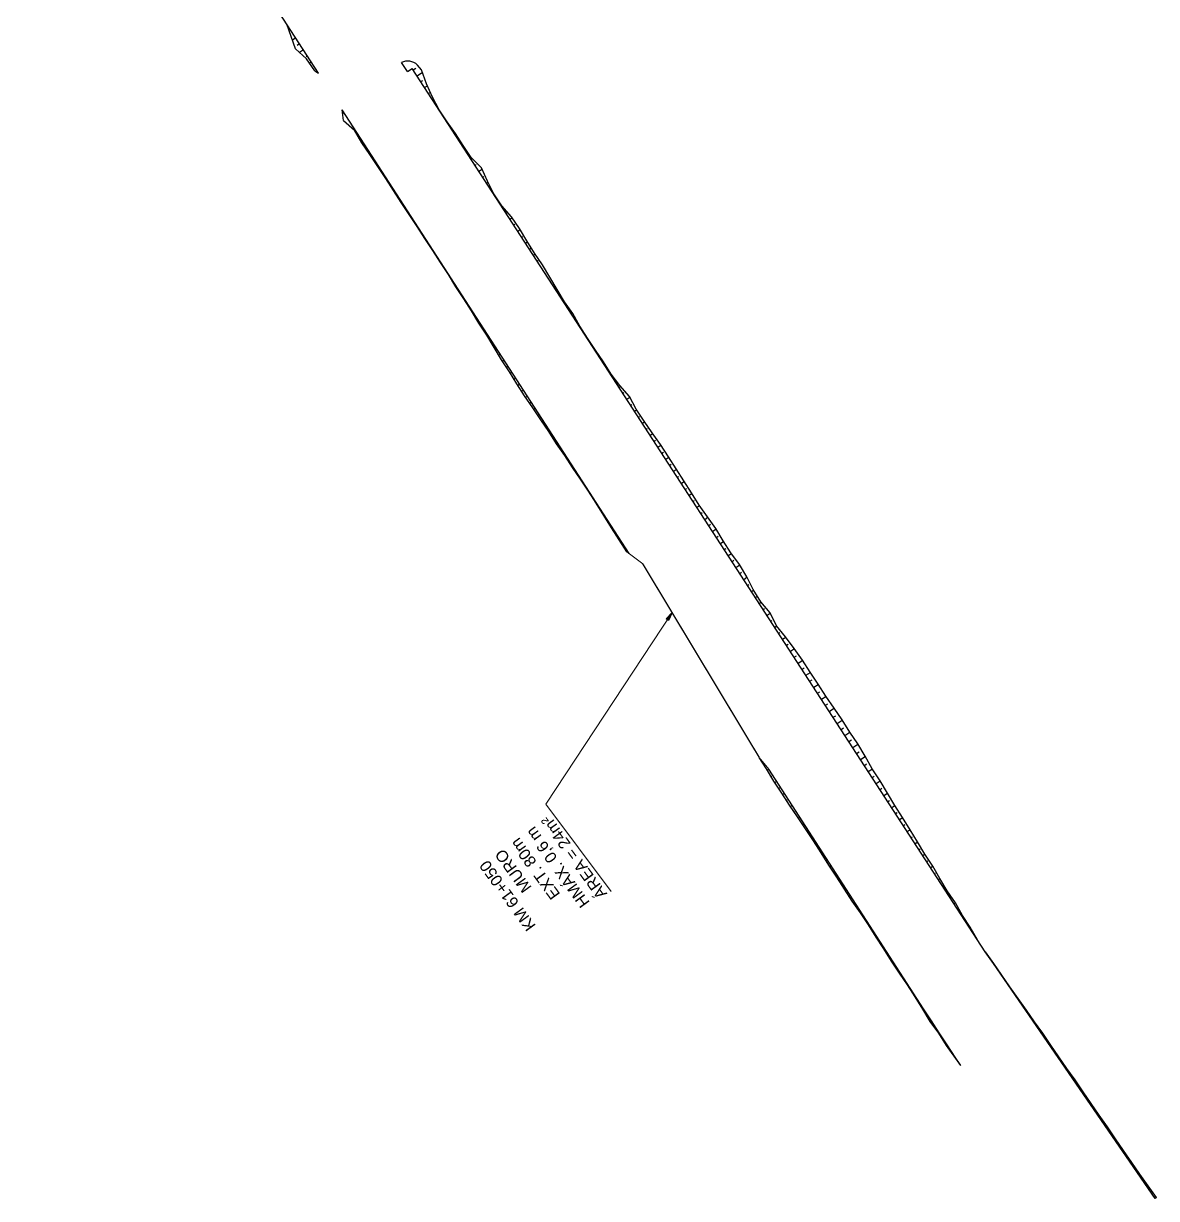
# Model space of a CAD drawing. Header units: metres. Extents: x 288738 to 324331, y 7399322 to 7465117.
# Drawn here: x 307633.7 to 308028.8, y 7433973 to 7434382.8 of the extents above; entities that cross this region are included whole.
import ezdxf

# ---------------------------------------------------------------- set-up
doc = ezdxf.new("R2010")
doc.units = ezdxf.units.M
doc.header["$LTSCALE"] = 10
for name, color, linetype in [('F-HZ-ATERRO-TALUDE', 110, 'Continuous'), ('F-HZ-MUROS', 210, 'Continuous'), ('F-HZ-PIANO-CORTE', 10, 'Continuous'), ('F-HZ-TALUDE', 2, 'Continuous')]:
    doc.layers.add(name, color=color, linetype=linetype)
doc.layers.add('U-HZ-TEXTO-MUROS', color=2, linetype='Continuous', lineweight=0)
doc.styles.add('ARIAL', font='arial.ttf')
doc.styles.add('DIM', font='arial.ttf', dxfattribs={"width": 0.8})
doc.dimstyles.new('U-1_2000', dxfattribs={"dimscale": 2, "dimtxt": 1.5, "dimasz": 0.75, "dimexe": 0.75, "dimexo": 0.75, "dimgap": 0.25, "dimtad": 1, "dimzin": 4, "dimtxsty": 'DIM', "dimblk": 'ARCHTICK', "dimcen": 0.7, "dimdle": 0.75, "dimclrd": 256, "dimclre": 256, "dimclrt": 256, "dimaunit": 1, "dimadec": 3, "dimazin": 2, "dimtfac": 1, "dimtofl": 0, "dimtmove": 0, "dimatfit": 3, "dimldrblk": 'CLOSEDBLANK', "dimfxl": 0, "dimtolj": 1, "dimtzin": 0, "dimlwd": -1, "dimlwe": -1, "dimarcsym": 0})

# ---------------------------------------------------------------- blocks, each defined once
blk = doc.blocks.new('_ArchTick')
at = {"color": 0, "linetype": 'ByBlock', "const_width": 0.15}
blk.add_lwpolyline([(-0.5, -0.5), (0.5, 0.5)], dxfattribs=at)

msp = doc.modelspace()

# ---------------------------------------------------------------- linework, layer by layer
at = {"layer": 'F-HZ-ATERRO-TALUDE', "linetype": 'Continuous', "lineweight": -3}
for p, q in [((307728.643, 7434377.78), (307727.487, 7434377.033)), ((307730.002, 7434375.682), (307729.175, 7434375.147)), ((307731.362, 7434373.584), (307729.97, 7434372.684)), ((307732.721, 7434371.486), (307732.304, 7434371.216)), ((307734.081, 7434369.388), (307733.445, 7434368.976)), ((307735.441, 7434367.29), (307735.153, 7434367.104)), ((307769.583, 7434366.658), (307770.53, 7434367.27)), ((307770.929, 7434364.584), (307772.796, 7434365.792)), ((307772.257, 7434362.537), (307772.961, 7434362.992)), ((307773.589, 7434360.483), (307774.574, 7434361.12)), ((307774.932, 7434358.413), (307775.252, 7434358.62)), ((307776.278, 7434356.338), (307776.619, 7434356.559)), ((307777.634, 7434354.248), (307777.718, 7434354.302)), ((307778.991, 7434352.156), (307779.039, 7434352.187)), ((307780.351, 7434350.058), (307780.39, 7434350.084)), ((307781.711, 7434347.962), (307781.832, 7434348.04)), ((307783.071, 7434345.866), (307783.171, 7434345.93)), ((307784.43, 7434343.77), (307784.678, 7434343.93)), ((307785.791, 7434341.673), (307785.895, 7434341.74)), ((307787.151, 7434339.576), (307787.341, 7434339.698)), ((307788.511, 7434337.479), (307788.625, 7434337.552)), ((307789.863, 7434335.394), (307790.235, 7434335.635)), ((307791.192, 7434333.346), (307791.602, 7434333.611)), ((307792.525, 7434331.292), (307793.626, 7434332.004)), ((307793.869, 7434329.219), (307794.258, 7434329.471)), ((307795.215, 7434327.144), (307795.69, 7434327.451)), ((307796.569, 7434325.057), (307796.701, 7434325.142)), ((307797.924, 7434322.968), (307798.014, 7434323.026)), ((307799.285, 7434320.871), (307799.327, 7434320.898)), ((307800.643, 7434318.777), (307800.779, 7434318.866)), ((307801.988, 7434316.703), (307802.211, 7434316.848)), ((307803.335, 7434314.626), (307804.054, 7434315.091)), ((307804.695, 7434312.53), (307805.088, 7434312.784)), ((307806.055, 7434310.434), (307806.888, 7434310.972)), ((307807.415, 7434308.337), (307807.794, 7434308.583)), ((307808.774, 7434306.241), (307809.463, 7434306.686)), ((307810.135, 7434304.144), (307810.452, 7434304.35)), ((307811.495, 7434302.048), (307812.094, 7434302.435)), ((307812.854, 7434299.952), (307813.187, 7434300.167)), ((307819.652, 7434289.473), (307820.017, 7434289.708)), ((307821.011, 7434287.377), (307821.143, 7434287.463)), ((307822.37, 7434285.282), (307822.562, 7434285.406)), ((307823.729, 7434283.187), (307823.869, 7434283.277)), ((307838.693, 7434260.119), (307838.881, 7434260.24)), ((307840.051, 7434258.026), (307840.216, 7434258.133)), ((307841.406, 7434255.937), (307841.905, 7434256.259)), ((307842.749, 7434253.866), (307843.162, 7434254.133)), ((307844.094, 7434251.793), (307845.184, 7434252.497)), ((307845.447, 7434249.706), (307845.883, 7434249.988)), ((307846.801, 7434247.619), (307847.48, 7434248.058)), ((307848.162, 7434245.522), (307848.522, 7434245.755)), ((307849.522, 7434243.425), (307850.285, 7434243.918)), ((307850.882, 7434241.329), (307851.292, 7434241.594)), ((307852.242, 7434239.232), (307853.123, 7434239.802)), ((307853.601, 7434237.137), (307854.084, 7434237.449)), ((307854.961, 7434235.041), (307856.004, 7434235.716)), ((307856.321, 7434232.944), (307856.845, 7434233.282)), ((307857.682, 7434230.846), (307858.731, 7434231.525)), ((307859.042, 7434228.749), (307859.559, 7434229.084)), ((307860.403, 7434226.652), (307861.422, 7434227.311)), ((307861.763, 7434224.554), (307862.262, 7434224.877)), ((307863.124, 7434222.457), (307864.104, 7434223.091)), ((307864.484, 7434220.36), (307864.975, 7434220.677)), ((307865.844, 7434218.262), (307866.82, 7434218.893)), ((307867.205, 7434216.166), (307867.663, 7434216.462)), ((307868.564, 7434214.069), (307869.439, 7434214.635)), ((307869.923, 7434211.975), (307870.416, 7434212.294)), ((307871.281, 7434209.881), (307872.379, 7434210.59)), ((307872.64, 7434207.786), (307873.236, 7434208.171)), ((307874, 7434205.691), (307875.271, 7434206.512)), ((307875.36, 7434203.594), (307875.963, 7434203.984)), ((307876.72, 7434201.497), (307877.867, 7434202.24)), ((307878.08, 7434199.4), (307878.642, 7434199.764)), ((307879.44, 7434197.303), (307880.555, 7434198.024)), ((307880.799, 7434195.209), (307881.413, 7434195.606)), ((307882.157, 7434193.115), (307883.48, 7434193.97)), ((307883.517, 7434191.019), (307884.132, 7434191.417)), ((307884.875, 7434188.925), (307886.003, 7434189.654)), ((307886.228, 7434186.84), (307886.675, 7434187.129)), ((307887.581, 7434184.754), (307888.259, 7434185.193)), ((307888.941, 7434182.657), (307889.262, 7434182.864)), ((307890.301, 7434180.561), (307890.929, 7434180.967)), ((307891.65, 7434178.481), (307892.097, 7434178.77)), ((307892.999, 7434176.401), (307894.127, 7434177.13)), ((307894.349, 7434174.32), (307894.782, 7434174.599)), ((307895.699, 7434172.238), (307896.327, 7434172.644)), ((307897.05, 7434170.157), (307897.49, 7434170.441)), ((307898.4, 7434168.075), (307899.531, 7434168.806)), ((307899.758, 7434165.982), (307900.39, 7434166.39)), ((307901.116, 7434163.889), (307902.512, 7434164.792)), ((307902.474, 7434161.794), (307903.224, 7434162.279)), ((307903.833, 7434159.699), (307905.434, 7434160.734)), ((307905.194, 7434157.602), (307905.985, 7434158.114)), ((307906.554, 7434155.505), (307908.12, 7434156.517)), ((307907.915, 7434153.407), (307908.692, 7434153.91)), ((307909.275, 7434151.31), (307910.821, 7434152.309)), ((307910.636, 7434149.212), (307911.408, 7434149.712)), ((307911.996, 7434147.115), (307913.541, 7434148.114)), ((307913.356, 7434145.019), (307914.157, 7434145.536)), ((307914.716, 7434142.922), (307916.375, 7434143.995)), ((307916.076, 7434140.826), (307916.937, 7434141.382)), ((307917.436, 7434138.729), (307919.217, 7434139.881)), ((307918.796, 7434136.632), (307919.668, 7434137.196)), ((307920.157, 7434134.535), (307921.864, 7434135.639)), ((307921.517, 7434132.438), (307922.394, 7434133.005)), ((307922.877, 7434130.342), (307924.675, 7434131.504)), ((307924.237, 7434128.245), (307925.101, 7434128.804)), ((307925.597, 7434126.149), (307927.254, 7434127.221)), ((307926.955, 7434124.055), (307927.723, 7434124.552)), ((307928.313, 7434121.961), (307929.73, 7434122.877)), ((307929.674, 7434119.863), (307930.384, 7434120.323)), ((307931.034, 7434117.766), (307932.457, 7434118.686)), ((307932.394, 7434115.671), (307933.055, 7434116.099)), ((307933.753, 7434113.576), (307934.979, 7434114.369)), ((307935.113, 7434111.479), (307935.696, 7434111.856)), ((307936.473, 7434109.382), (307937.579, 7434110.098)), ((307937.833, 7434107.285), (307938.386, 7434107.642)), ((307939.194, 7434105.188), (307940.297, 7434105.901)), ((307940.553, 7434103.092), (307941.068, 7434103.424)), ((307941.913, 7434100.995), (307942.869, 7434101.613)), ((307943.274, 7434098.898), (307943.737, 7434099.198)), ((307944.634, 7434096.801), (307945.53, 7434097.38)), ((307945.993, 7434094.706), (307946.388, 7434094.962)), ((307947.352, 7434092.611), (307948.038, 7434093.055)), ((307948.712, 7434090.514), (307949.058, 7434090.737)), ((307950.073, 7434088.417), (307950.768, 7434088.866)), ((307951.432, 7434086.322), (307951.727, 7434086.513)), ((307952.791, 7434084.227), (307953.279, 7434084.542)), ((307954.151, 7434082.13), (307954.359, 7434082.265)), ((307955.51, 7434080.034), (307955.857, 7434080.258)), ((307956.87, 7434077.937), (307957.07, 7434078.066)), ((307958.231, 7434075.841), (307958.679, 7434076.131)), ((307959.588, 7434073.748), (307959.74, 7434073.847)), ((307960.945, 7434071.655), (307961.107, 7434071.76)), ((307962.306, 7434069.558), (307962.395, 7434069.615)), ((307963.666, 7434067.461), (307963.859, 7434067.586)), ((307965.026, 7434065.365), (307965.077, 7434065.399)), ((307966.385, 7434063.27), (307966.398, 7434063.278))]:
    msp.add_line(p, q, dxfattribs=at)
at = {"layer": 'F-HZ-MUROS', "linetype": 'Continuous', "lineweight": -3, "const_width": 0.5}
msp.add_lwpolyline([(307849.633, 7434194.396), (307890.222, 7434126.922)], dxfattribs=at)
at = {"layer": 'F-HZ-PIANO-CORTE'}
for p, q in [((307745.493, 7434351.759), (307745.014, 7434351.45)), ((307745.584, 7434351.619), (307745.311, 7434351.442)), ((307749.464, 7434345.068), (307749.715, 7434345.231)), ((307750.701, 7434342.896), (307750.885, 7434343.015)), ((307751.976, 7434340.747), (307752.426, 7434341.038)), ((307753.384, 7434338.682), (307753.584, 7434338.81)), ((307754.791, 7434336.615), (307755.14, 7434336.841)), ((307756.19, 7434334.543), (307756.344, 7434334.642)), ((307757.589, 7434332.471), (307757.855, 7434332.643)), ((307758.988, 7434330.399), (307759.1, 7434330.471)), ((307760.375, 7434328.32), (307760.569, 7434328.445)), ((307761.723, 7434326.214), (307761.825, 7434326.28)), ((307763.066, 7434324.105), (307763.284, 7434324.246)), ((307764.394, 7434321.987), (307764.518, 7434322.067)), ((307765.736, 7434319.878), (307765.999, 7434320.048)), ((307767.123, 7434317.798), (307767.24, 7434317.874)), ((307768.517, 7434315.723), (307768.714, 7434315.85)), ((307769.935, 7434313.664), (307770.003, 7434313.708)), ((307771.331, 7434311.59), (307771.427, 7434311.653)), ((307772.656, 7434309.47), (307772.72, 7434309.512)), ((307773.992, 7434307.358), (307774.142, 7434307.455)), ((307775.369, 7434305.271), (307775.434, 7434305.313)), ((307776.742, 7434303.182), (307776.857, 7434303.256)), ((307778.105, 7434301.086), (307778.16, 7434301.121)), ((307779.464, 7434298.988), (307779.572, 7434299.058)), ((307780.813, 7434296.883), (307780.871, 7434296.921)), ((307782.157, 7434294.775), (307782.287, 7434294.859)), ((307783.482, 7434292.655), (307783.563, 7434292.707)), ((307784.817, 7434290.541), (307785.002, 7434290.661)), ((307786.183, 7434288.447), (307786.271, 7434288.504)), ((307787.54, 7434286.348), (307787.717, 7434286.462)), ((307788.863, 7434284.227), (307788.969, 7434284.295)), ((307790.186, 7434282.105), (307790.431, 7434282.264)), ((307791.504, 7434279.981), (307791.646, 7434280.073)), ((307792.832, 7434277.863), (307793.146, 7434278.066)), ((307794.196, 7434275.768), (307794.349, 7434275.867)), ((307828.735, 7434275.562), (307828.714, 7434275.548)), ((307795.54, 7434273.66), (307795.861, 7434273.868)), ((307796.818, 7434271.512), (307797.017, 7434271.641)), ((307830.079, 7434273.453), (307830.054, 7434273.437)), ((307831.455, 7434271.366), (307831.435, 7434271.353)), ((307798.092, 7434269.361), (307798.574, 7434269.672)), ((307799.353, 7434267.202), (307799.641, 7434267.388)), ((307832.839, 7434269.284), (307832.775, 7434269.242)), ((307834.269, 7434267.231), (307834.202, 7434267.188)), ((307800.645, 7434265.063), (307801.286, 7434265.477)), ((307802.048, 7434262.994), (307802.346, 7434263.186)), ((307835.711, 7434265.187), (307835.496, 7434265.048)), ((307803.433, 7434260.913), (307804, 7434261.28)), ((307804.753, 7434258.79), (307805.055, 7434258.985)), ((307806.076, 7434256.668), (307806.715, 7434257.082)), ((307807.409, 7434254.554), (307807.741, 7434254.768)), ((307808.761, 7434252.451), (307809.43, 7434252.883)), ((307810.18, 7434250.393), (307810.483, 7434250.589)), ((307811.591, 7434248.329), (307812.144, 7434248.686)), ((307812.976, 7434246.248), (307813.239, 7434246.418)), ((307814.366, 7434244.17), (307814.858, 7434244.488)), ((307815.774, 7434242.104), (307815.995, 7434242.247)), ((307817.165, 7434240.027), (307817.573, 7434240.291)), ((307818.499, 7434237.913), (307818.714, 7434238.052)), ((307819.857, 7434235.815), (307820.287, 7434236.093)), ((307821.306, 7434233.777), (307821.475, 7434233.886)), ((307822.736, 7434231.727), (307823, 7434231.898)), ((307824.095, 7434229.629), (307824.226, 7434229.713)), ((307825.462, 7434227.536), (307825.715, 7434227.699)), ((307826.86, 7434225.463), (307826.966, 7434225.532)), ((307828.253, 7434223.387), (307828.429, 7434223.501)), ((307829.63, 7434221.301), (307829.708, 7434221.351)), ((307831.003, 7434219.211), (307831.144, 7434219.303)), ((307832.36, 7434217.112), (307832.431, 7434217.158)), ((307833.705, 7434215.005), (307833.859, 7434215.104)), ((307835.005, 7434212.869), (307835.111, 7434212.937)), ((307836.314, 7434210.74), (307836.573, 7434210.907)), ((307837.656, 7434208.63), (307837.793, 7434208.719)), ((307839.002, 7434206.524), (307839.288, 7434206.708)), ((307840.366, 7434204.428), (307840.506, 7434204.519)), ((307841.728, 7434202.332), (307842.003, 7434202.51)), ((307843.086, 7434200.233), (307843.223, 7434200.322)), ((307844.445, 7434198.135), (307844.718, 7434198.311)), ((307891.746, 7434124.53), (307891.986, 7434124.685)), ((307893.069, 7434122.409), (307893.584, 7434122.742)), ((307894.369, 7434120.273), (307894.655, 7434120.458)), ((307895.684, 7434118.148), (307896.298, 7434118.544)), ((307897.058, 7434116.059), (307897.357, 7434116.252)), ((307898.424, 7434113.965), (307899.013, 7434114.346)), ((307899.762, 7434111.853), (307900.066, 7434112.05)), ((307901.116, 7434109.752), (307901.728, 7434110.148)), ((307902.533, 7434107.692), (307902.809, 7434107.871)), ((307903.944, 7434105.629), (307904.442, 7434105.95)), ((307905.335, 7434103.552), (307905.567, 7434103.702)), ((307906.724, 7434101.473), (307907.156, 7434101.752)), ((307908.101, 7434099.387), (307908.308, 7434099.52)), ((307909.471, 7434097.295), (307909.871, 7434097.554)), ((307910.809, 7434095.183), (307911.019, 7434095.319)), ((307912.152, 7434093.074), (307912.586, 7434093.355)), ((307913.508, 7434090.974), (307913.726, 7434091.115)), ((307914.866, 7434088.876), (307915.301, 7434089.157)), ((307916.234, 7434086.783), (307916.446, 7434086.92)), ((307917.599, 7434084.689), (307918.016, 7434084.958)), ((307918.953, 7434082.587), (307919.163, 7434082.723)), ((307920.305, 7434080.484), (307920.731, 7434080.759)), ((307921.657, 7434078.381), (307921.873, 7434078.521)), ((307923.024, 7434076.288), (307923.446, 7434076.561)), ((307924.446, 7434074.232), (307924.625, 7434074.347)), ((307925.862, 7434072.172), (307926.16, 7434072.364)), ((307927.253, 7434070.094), (307927.385, 7434070.18)), ((307928.628, 7434068.007), (307928.874, 7434068.166)), ((307929.948, 7434065.884), (307930.09, 7434065.976)), ((307931.282, 7434063.77), (307931.589, 7434063.968)), ((307932.669, 7434061.69), (307932.808, 7434061.779)), ((307934.045, 7434059.603), (307934.304, 7434059.77)), ((307935.379, 7434057.489), (307935.52, 7434057.58)), ((307936.721, 7434055.379), (307937.018, 7434055.571)), ((307970.276, 7434057.466), (307970.252, 7434057.45)), ((307971.729, 7434055.429), (307971.639, 7434055.371)), ((307938.093, 7434053.289), (307938.234, 7434053.381)), ((307939.468, 7434051.201), (307939.733, 7434051.373)), ((307973.166, 7434053.382), (307973.111, 7434053.346)), ((307974.6, 7434051.333), (307974.473, 7434051.251)), ((307940.854, 7434049.121), (307940.972, 7434049.197)), ((307942.237, 7434047.038), (307942.448, 7434047.175)), ((307976.02, 7434049.276), (307975.955, 7434049.234)), ((307977.436, 7434047.216), (307977.309, 7434047.133)), ((307943.605, 7434044.945), (307943.705, 7434045.01)), ((307944.963, 7434042.847), (307945.163, 7434042.976)), ((307978.87, 7434045.168), (307978.798, 7434045.121)), ((307980.307, 7434043.122), (307980.144, 7434043.015)), ((307946.288, 7434040.726), (307946.404, 7434040.802)), ((307947.599, 7434038.598), (307947.877, 7434038.778)), ((307981.75, 7434041.079), (307981.656, 7434041.018)), ((307983.193, 7434039.038), (307982.98, 7434038.897)), ((307948.861, 7434036.44), (307949.047, 7434036.56)), ((307950.166, 7434034.31), (307950.59, 7434034.585)), ((307984.608, 7434036.977), (307984.503, 7434036.907)), ((307986.017, 7434034.913), (307985.815, 7434034.778)), ((307951.641, 7434032.292), (307951.795, 7434032.392)), ((307953.09, 7434030.256), (307953.309, 7434030.398)), ((307987.476, 7434032.881), (307987.354, 7434032.8)), ((307988.942, 7434030.855), (307988.651, 7434030.66)), ((307954.423, 7434028.141), (307954.549, 7434028.223)), ((307955.777, 7434026.039), (307956.042, 7434026.214)), ((307990.352, 7434028.791), (307990.21, 7434028.696)), ((307991.755, 7434026.722), (307991.486, 7434026.542)), ((307957.232, 7434024.007), (307957.323, 7434024.066)), ((307958.671, 7434021.963), (307958.787, 7434022.039)), ((307993.198, 7434024.681), (307993.051, 7434024.582)), ((307994.645, 7434022.642), (307994.322, 7434022.424)), ((307996.05, 7434020.575), (307995.895, 7434020.47)), ((307997.451, 7434018.505), (307997.157, 7434018.305)), ((307998.905, 7434016.471), (307998.74, 7434016.359)), ((308000.362, 7434014.44), (307999.992, 7434014.187)), ((308001.748, 7434012.36), (308001.579, 7434012.244)), ((308003.131, 7434010.278), (308002.828, 7434010.069)), ((308004.556, 7434008.224), (308004.401, 7434008.117)), ((308005.981, 7434006.171), (308005.663, 7434005.951)), ((308007.417, 7434004.124), (308007.249, 7434004.008)), ((308008.852, 7434002.078), (308008.499, 7434001.832)), ((308010.268, 7434000.018), (308010.093, 7433999.895)), ((308011.684, 7433997.957), (308011.334, 7433997.714)), ((308013.093, 7433995.892), (308012.923, 7433995.774)), ((308014.503, 7433993.827), (308014.17, 7433993.596)), ((308015.908, 7433991.76), (308015.748, 7433991.648)), ((308017.314, 7433989.692), (308017.005, 7433989.478)), ((308018.737, 7433987.637), (308018.58, 7433987.528)), ((308020.16, 7433985.581), (308019.841, 7433985.359)), ((308021.583, 7433983.526), (308021.421, 7433983.413)), ((308023.006, 7433981.47), (308022.676, 7433981.241)), ((308024.466, 7433979.44), (308024.28, 7433979.311)), ((308025.926, 7433977.411), (308025.512, 7433977.123)), ((308027.363, 7433975.365), (308027.147, 7433975.215)), ((308028.801, 7433973.32), (308028.347, 7433973.005))]:
    msp.add_line(p, q, dxfattribs=at)
at = {"layer": 'F-HZ-TALUDE', "linetype": 'Continuous', "lineweight": -3}
msp.add_line((307745.327, 7434349.034), (307744.844, 7434352.763), dxfattribs=at)
for points in [[(307736.568, 7434365.549), (307662.404, 7434479.996), (307659.682, 7434484.189), (307656.93, 7434488.364), (307654.143, 7434492.517), (307651.321, 7434496.646), (307648.463, 7434500.752), (307645.57, 7434504.837), (307642.635, 7434508.906), (307639.657, 7434512.963), (307636.67, 7434517.028), (307633.709, 7434521.126)], [(307735.262, 7434366.342), (307732.421, 7434370.46), (307728.589, 7434373.936), (307725.492, 7434382.642)], [(307969.106, 7434059.075), (307769.267, 7434367.145)], [(307814.729, 7434298.643), (307811.874, 7434302.751), (307809.261, 7434307.016), (307806.687, 7434311.306), (307803.83, 7434315.412), (307800.482, 7434319.202), (307797.771, 7434323.403), (307795.474, 7434327.872), (307793.409, 7434332.491), (307789.772, 7434336.094), (307786.976, 7434340.24), (307784.332, 7434344.485), (307781.454, 7434348.578), (307778.673, 7434352.734), (307776.3, 7434357.153), (307774.278, 7434361.8), (307772.495, 7434366.601), (307771.12, 7434368.33)], [(307844.922, 7434197.996), (307744.844, 7434352.763)], [(307844.153, 7434198.584), (307841.437, 7434202.782), (307838.71, 7434206.973), (307836.026, 7434211.192), (307833.425, 7434215.464), (307830.71, 7434219.663), (307827.957, 7434223.837), (307825.161, 7434227.983), (307822.442, 7434232.18), (307819.542, 7434236.258), (307816.875, 7434240.488), (307814.059, 7434244.621), (307811.288, 7434248.784), (307808.45, 7434252.903), (307805.783, 7434257.133), (307803.142, 7434261.379), (307800.336, 7434265.519), (307797.811, 7434269.841), (307795.254, 7434274.141), (307792.527, 7434278.332), (307789.89, 7434282.581), (307787.243, 7434286.824), (307784.51, 7434291.011), (307781.859, 7434295.251), (307779.161, 7434299.461), (307776.436, 7434303.653), (307773.682, 7434307.827), (307771.033, 7434312.068), (307768.197, 7434316.188), (307765.422, 7434320.348), (307762.766, 7434324.585), (307760.071, 7434328.796), (307757.272, 7434332.94), (307754.473, 7434337.085), (307751.656, 7434341.218), (307749.179, 7434345.57)], [(307825.244, 7434281.626), (307822.349, 7434285.707), (307819.828, 7434290.032)], [(307836.007, 7434264.768), (307833.122, 7434268.857), (307830.354, 7434273.021), (307827.667, 7434277.238)], [(307966.398, 7434063.278), (307963.857, 7434067.589), (307961.104, 7434071.763), (307958.671, 7434076.145), (307955.847, 7434080.273), (307953.268, 7434084.559), (307950.755, 7434088.888), (307948.024, 7434093.076), (307945.514, 7434097.408), (307942.851, 7434101.64), (307940.279, 7434105.932), (307937.56, 7434110.127), (307934.96, 7434114.4), (307932.435, 7434118.722), (307929.707, 7434122.913), (307927.229, 7434127.264), (307924.648, 7434131.549), (307921.834, 7434135.684), (307919.188, 7434139.927), (307916.343, 7434144.042), (307913.508, 7434148.163), (307910.788, 7434152.359), (307908.088, 7434156.567), (307905.402, 7434160.784), (307902.474, 7434164.845), (307899.486, 7434168.867), (307896.253, 7434172.731), (307894.061, 7434177.268), (307890.803, 7434181.116), (307888.156, 7434185.358), (307885.902, 7434189.855), (307883.363, 7434194.168), (307880.416, 7434198.216), (307877.74, 7434202.44), (307875.146, 7434206.717), (307872.236, 7434210.789), (307869.29, 7434214.839), (307866.688, 7434219.11), (307863.965, 7434223.304), (307861.286, 7434227.526), (307858.594, 7434231.739), (307855.865, 7434235.929), (307852.973, 7434240.013), (307850.137, 7434244.133), (307847.334, 7434248.275), (307845.053, 7434252.755), (307841.669, 7434256.521), (307838.663, 7434260.531)], [(307960.561, 7434019.355), (307960.561, 7434019.355), (307955.533, 7434026.38), (307952.845, 7434030.645), (307949.866, 7434034.721), (307947.338, 7434039.045), (307944.689, 7434043.286), (307941.953, 7434047.471), (307939.18, 7434051.632), (307936.437, 7434055.813), (307933.768, 7434060.041), (307930.994, 7434064.202), (307928.354, 7434068.449), (307925.573, 7434072.605), (307922.726, 7434076.718), (307920.023, 7434080.924), (307917.316, 7434085.129), (307914.58, 7434089.314), (307911.868, 7434093.514), (307909.19, 7434097.737), (307906.435, 7434101.91), (307903.652, 7434106.064), (307900.818, 7434110.186), (307898.143, 7434114.41), (307895.395, 7434118.588), (307892.795, 7434122.86), (307890.279, 7434126.864)], [(307960.561, 7434019.355), (307958.58, 7434022.351), (307955.813, 7434026.563), (307953.057, 7434030.783), (307950.313, 7434035.011), (307947.597, 7434039.212), (307893.584, 7434122.742)], [(308028.347, 7433973.005), (307971.929, 7434054.946), (307969.106, 7434059.075)], [(308028.801, 7433973.32), (308025.926, 7433977.411), (308023.006, 7433981.47), (308020.16, 7433985.581), (308017.314, 7433989.692), (308014.502, 7433993.827), (308011.684, 7433997.958), (308008.852, 7434002.078), (308005.998, 7434006.147), (308003.173, 7434010.216), (308000.432, 7434014.342), (307997.543, 7434018.369), (307994.767, 7434022.471), (307991.898, 7434026.512), (307989.117, 7434030.612), (307986.211, 7434034.629), (307983.417, 7434038.722), (307980.554, 7434042.77), (307977.704, 7434046.828), (307974.894, 7434050.913), (307972.028, 7434055.01), (307969.121, 7434059.085)]]:
    msp.add_lwpolyline(points, dxfattribs=at)
at = {"layer": 'F-HZ-TALUDE'}
msp.add_lwpolyline([(307771.12, 7434368.33, 0.3206985), (307765.494, 7434369.206, 29.8326262)], format="xyb", dxfattribs=at)
at = {"layer": 'F-HZ-TALUDE', "elevation": 705}
for points in [[(307767.594, 7434366.06), (307765.494, 7434369.206)], [(307767.594, 7434366.06), (307769.267, 7434367.145)]]:
    msp.add_lwpolyline(points, dxfattribs=at)
at = {"layer": 'F-HZ-TALUDE'}
for points in [[(307735.262, 7434366.342), (307736.568, 7434365.549)], [(307745.327, 7434349.034), (307749.179, 7434345.57)], [(307819.828, 7434290.032), (307814.729, 7434298.643)], [(307827.667, 7434277.238), (307825.244, 7434281.626)], [(307838.663, 7434260.531), (307836.007, 7434264.768)]]:
    msp.add_lwpolyline(points, dxfattribs=at)
at = {"layer": 'U-HZ-TEXTO-MUROS'}
for points in [[(307849.633, 7434194.396), (307844.153, 7434198.584)], [(307890.279, 7434126.864), (307893.584, 7434122.742)]]:
    msp.add_lwpolyline(points, dxfattribs=at)

# ---------------------------------------------------------------- texts
at = {"layer": 'U-HZ-TEXTO-MUROS', "linetype": 'Continuous', "lineweight": -3, "insert": (307817.218, 7434107.064, -712.823), "char_height": 4, "attachment_point": 9, "rotation": 126.01643, "style": 'ARIAL'}
msp.add_mtext('KM 61+050\\PMURO \\P\\pi-16,l16,t16;EXT.^I80m\\P\\pi0,l0,tz;HMÁX. 0,6 m\\PÁREA = 24m²', dxfattribs=at)

# ---------------------------------------------------------------- leaders
at = {"layer": 'U-HZ-TEXTO-MUROS', "linetype": 'Continuous', "lineweight": -3}
msp.add_leader([(307859.871, 7434177.376), (307815.886, 7434110.556), (307838.598, 7434080.097)], dimstyle='U-1_2000', override={"dimscale": 1, "dimasz": 3}, dxfattribs=at)

doc.saveas('drawing.dxf')
